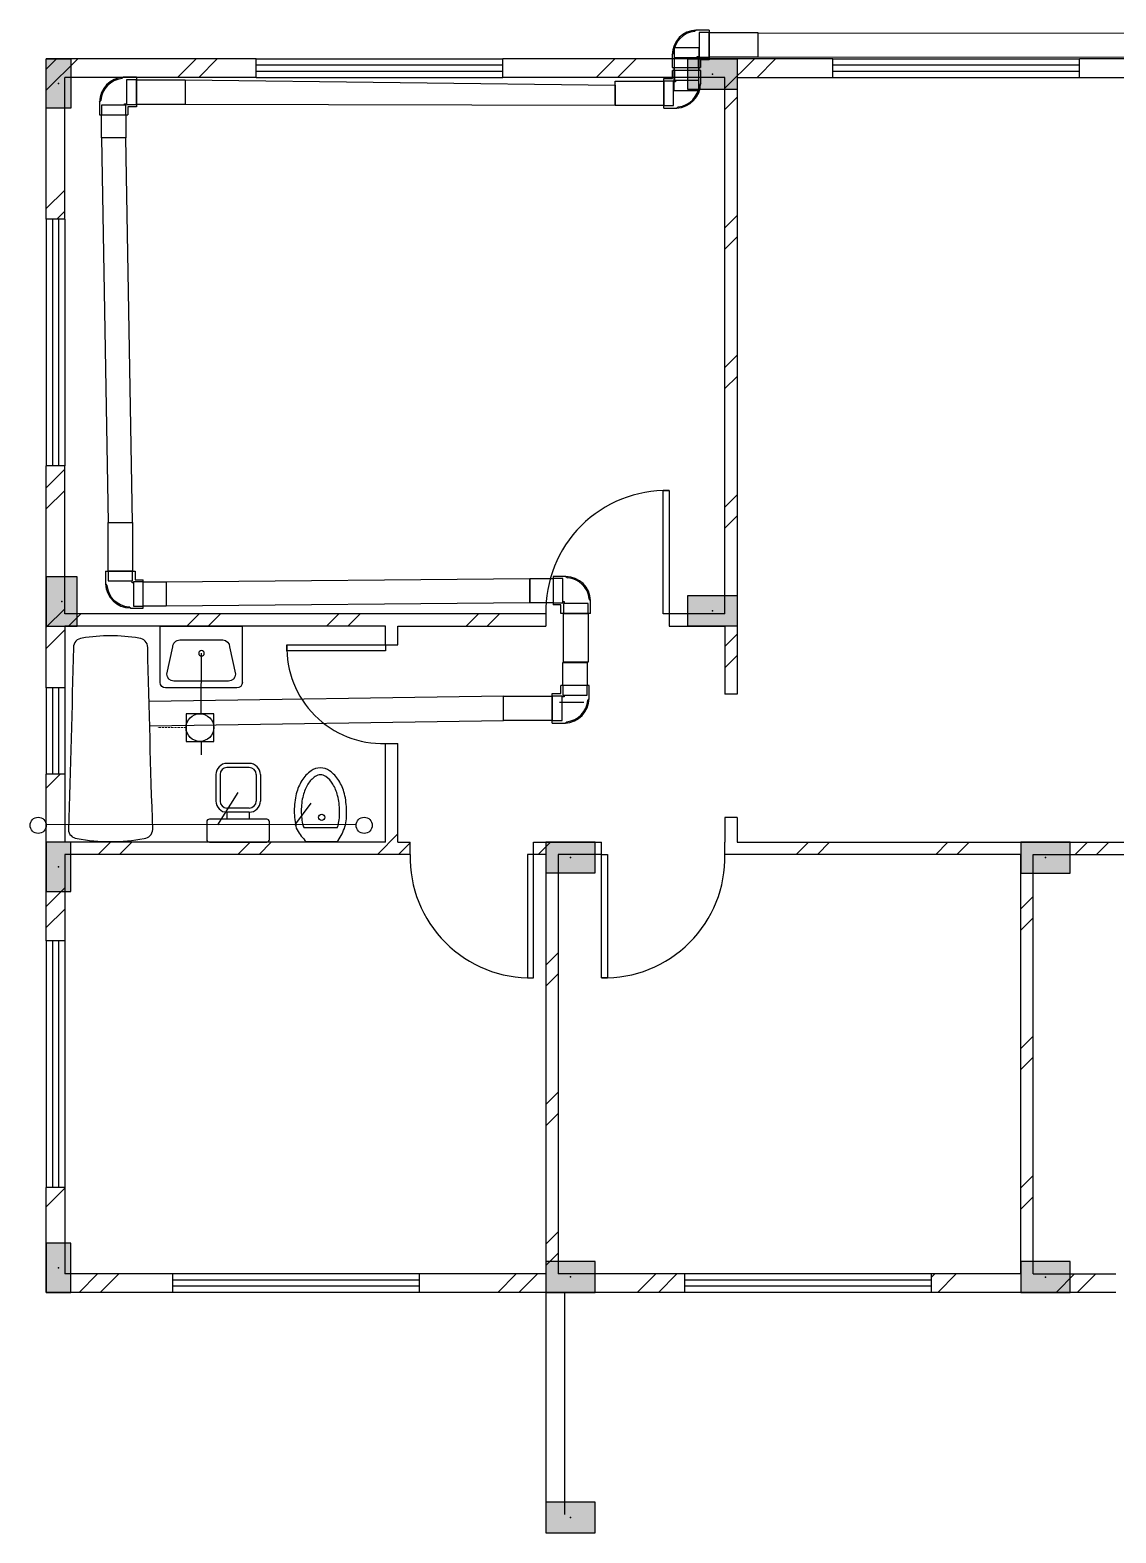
# Model space of a CAD drawing. Header units: inches. Extents: x 129 to 900, y 43 to 664.
# Drawn here: x 470.6 to 599, y 45.5 to 223.2 of the extents above; entities that cross this region are included whole.
import ezdxf

# ---------------------------------------------------------------- set-up
doc = ezdxf.new("R2010")
doc.units = ezdxf.units.IN
doc.header["$MEASUREMENT"] = 0
doc.linetypes.add('HIDDEN', pattern=[0.375, 0.25, -0.125])
for name, color, linetype in [('BATH', 3, 'Continuous'), ('COL', 2, 'Continuous'), ('DOORS', 5, 'Continuous'), ('ELWIN', 3, 'Continuous'), ('TEXT', 7, 'Continuous'), ('WALLS', 1, 'Continuous'), ('WINDOWS', 7, 'Continuous')]:
    doc.layers.add(name, color=color, linetype=linetype)

# ---------------------------------------------------------------- blocks, each defined once
blk = doc.blocks.new('COL')
at = {"layer": 'COL', "linetype": 'Continuous'}
blk.add_hatch(color=256, dxfattribs=at).paths.add_polyline_path([(1, 1), (0, 1), (0, 0), (1, 0)])
at = {"color": 2}
for p, q in [((0, 1), (0, 0)), ((1, 1), (0, 1)), ((1, 0), (1, 1)), ((0, 0), (1, 0))]:
    blk.add_line(p, q, dxfattribs=at)
at = {"layer": 'COL', "linetype": 'Continuous'}
blk.add_point((0.5, 0.5), dxfattribs=at)
blk = doc.blocks.new('A$C66E15865')
at = {"layer": 'BATH'}
for p, q in [((0, 0.067), (0, 0.291)), ((0.1, 0.067), (0.1, 0.304))]:
    blk.add_line(p, q, dxfattribs=at)
for points in [[(0, 0.067, 0.012752), (0.01, 0.061, 0.07767), (0.108, 0.011, 0.075774), (0.221, 0, 0.061659), (0.345, 0.015, 0.074948), (0.439, 0.055, 0.107014), (0.509, 0.121, 0.15083), (0.53, 0.187, 0.15083), (0.509, 0.254, 0.107014), (0.439, 0.32, 0.074948), (0.345, 0.36, 0.061659), (0.221, 0.375, 0.061659), (0.097, 0.36, 0.071803), (0.01, 0.298, 0.012752), (0, 0.291, 0.169921)], [(0.1, 0.067, 0.019189), (0.122, 0.059, 0.075481), (0.22, 0.05, 0.062438), (0.332, 0.064, 0.074948), (0.413, 0.098, 0.107014), (0.468, 0.149, 0.15083), (0.48, 0.187, 0.15083), (0.468, 0.225, 0.107014), (0.413, 0.277, 0.074948), (0.332, 0.311, 0.061659), (0.221, 0.325, 0.058511), (0.115, 0.312, 0.013304), (0.1, 0.304, 0.02009)]]:
    blk.add_lwpolyline(points, format="xyb", dxfattribs=at)
blk.add_circle((0.176, 0.178), 0.0223, dxfattribs=at)
blk = doc.blocks.new('A$C5CF13C8A')
at = {"layer": 'BATH'}
for p, q in [((0.145, 0.45), (0.02, 0.45)), ((0, 0.43), (0, 0.02)), ((0.165, 0.02), (0.165, 0.43)), ((0.485, 0.385), (0.295, 0.385)), ((0.485, 0.355), (0.295, 0.355)), ((0.215, 0.305), (0.165, 0.305)), ((0.215, 0.145), (0.215, 0.305)), ((0.245, 0.145), (0.245, 0.305)), ((0.535, 0.145), (0.535, 0.305)), ((0.565, 0.145), (0.565, 0.305)), ((0.215, 0.145), (0.165, 0.145)), ((0.485, 0.095), (0.295, 0.095)), ((0.485, 0.065), (0.295, 0.065)), ((0.02, 0), (0.145, 0))]:
    blk.add_line(p, q, dxfattribs=at)
for centre, radius, start, end in [((0.02, 0.43), 0.02, 90, 180), ((0.145, 0.43), 0.02, 0, 90), ((0.295, 0.305), 0.08, 90, 180), ((0.295, 0.305), 0.05, 90, 180), ((0.485, 0.305), 0.08, 0, 90), ((0.485, 0.305), 0.05, 0, 90), ((0.295, 0.145), 0.08, 180, 270), ((0.295, 0.145), 0.05, 180, 270), ((0.485, 0.145), 0.08, 270, 0), ((0.485, 0.145), 0.05, 270, 0), ((0.02, 0.02), 0.02, 180, 270), ((0.145, 0.02), 0.02, 270, 0)]:
    blk.add_arc(centre, radius, start, end, dxfattribs=at)
blk = doc.blocks.new('A$C5AD23986')
at = {"layer": 'BATH'}
for p, q in [((0, 0.4978), (0, 0.0356)), ((0.4, 0.5333), (0.0356, 0.5333)), ((0.2667, 0.4506), (0.0889, 0.4889)), ((0.4, 0), (0.4, 0.5333)), ((0.0444, 0.4444), (0.0444, 0.0889)), ((0.3111, 0.1272), (0.3111, 0.4062)), ((0.0356, 0), (0.4, 0)), ((0.0889, 0.0444), (0.2667, 0.0827))]:
    blk.add_line(p, q, dxfattribs=at)
blk.add_circle((0.2247, 0.2685), 0.0182, dxfattribs=at)
for centre, radius, start, end in [((0.0356, 0.4978), 0.0356, 90, 180), ((0.0889, 0.4444), 0.0444, 90, 180), ((0.2667, 0.4062), 0.0444, 0, 90), ((0.2667, 0.1272), 0.0444, 270, 0), ((0.0356, 0.0356), 0.0356, 180, 270), ((0.0889, 0.0889), 0.0444, 180, 270)]:
    blk.add_arc(centre, radius, start, end, dxfattribs=at)
blk = doc.blocks.new('*U15')
at = {"ltscale": 0.05}
for p, q in [((-5.86, 1.79), (-6.06, 1.63)), ((-4.31, 1.79), (-4.31, -1.79)), ((-8.77, -1.2), (-8.61, -1)), ((-8.77, -2.75), (-5.36, -2.75))]:
    blk.add_line(p, q, dxfattribs=at)
for points in [[(-4.31, 1.79), (-5.86, 1.79), (-5.86, 1.79)], [(-8.77, -1.2), (-8.77, -1.2), (-8.77, -2.75)], [(-5.74, -1.57), (-5.74, -1.4), (-5.49, -1.4)], [(-4.31, -1.79), (-5.36, -1.79), (-5.36, -2.75)]]:
    blk.add_lwpolyline(points, dxfattribs=at)
for points in [[(-5.49, 1.48), (-5.49, -1.48), (-4.31, -1.48), (-4.31, 1.48)], [(-8.54, -2.75), (-5.59, -2.75), (-5.59, -1.57), (-8.54, -1.57)]]:
    blk.add_lwpolyline(points, close=True, dxfattribs=at)
for points in [[(-4.31, 1.48), (-4.31, 1.48), (-4.31, -1.48), (-4.31, -1.48)], [(-4.31, 1.48), (1.58, 1.48), (1.58, -1.48), (-4.31, -1.48)], [(-8.54, -2.75), (-5.59, -2.75), (-5.59, -5.54), (-8.54, -5.54)]]:
    blk.add_lwpolyline(points, close=True)
for radius, start, end in [(3, 91.9133, 179.784), (2.86, 96.0044, 175.7133)]:
    blk.add_arc((-5.76, -1.21), radius, start, end, dxfattribs=at)
blk = doc.blocks.new('pipeElbow')
blk.add_blockref('*U15', (34.62, 29.92))

msp = doc.modelspace()

# ---------------------------------------------------------------- hatches: boundary and pattern name
at = {"layer": 'ELWIN', "linetype": 'Continuous'}
h = msp.add_hatch(dxfattribs=at)
h.set_pattern_fill('ANSI32', color=256, scale=14.591318, style=0)
h.set_pattern_definition([(45, (-2982.37, -99.672), (-8.254096, 8.254096), []), (45, (-2979.86, -99.672), (-8.254096, 8.254096), [])])
h.paths.add_polyline_path([(657.06, 219.83), (657.06, 217.64), (673.11, 217.64), (673.11, 154.9), (674.57, 154.9), (674.57, 217.64), (686.25, 217.64), (686.25, 219.83)])
h.paths.add_polyline_path([(748.31, 217.64), (748.73, 200.86), (750.92, 200.91), (750.45, 219.83), (715.43, 219.83), (715.43, 217.64)])
h.paths.add_polyline_path([(594.69, 219.83), (594.69, 217.64), (605.99, 217.64), (605.99, 154.17), (607.45, 154.17), (607.45, 217.64), (627.88, 217.64), (627.88, 219.83)])
h.paths.add_polyline_path([(526.47, 219.83), (526.47, 217.64), (552.74, 217.64), (552.74, 154.17), (546.17, 154.17), (546.17, 152.71), (552.74, 152.71), (552.74, 144.68), (554.19, 144.68), (554.19, 217.64), (565.5, 217.64), (565.5, 219.83)])
h.paths.add_polyline_path([(673.11, 152.71), (673.11, 154.17), (628.61, 154.17), (628.61, 152.71)])
h.paths.add_polyline_path([(614.02, 152.71), (614.02, 154.17), (607.45, 154.17), (607.45, 152.71)])
h.paths.add_polyline_path([(605.99, 143.22), (607.45, 143.22), (607.45, 152.71), (605.99, 152.71)])
h.paths.add_polyline_path([(512.61, 152.71), (512.61, 150.52), (514.07, 150.52), (514.07, 152.71), (531.58, 152.71), (531.58, 154.17), (474.67, 154.17), (474.67, 171.68), (472.48, 171.68), (472.48, 145.41), (474.67, 145.41), (474.67, 152.71)])
h.paths.add_polyline_path([(472.48, 219.83), (472.48, 200.86), (474.67, 200.86), (474.67, 217.64), (497.29, 217.64), (497.29, 219.83)])
h.paths.add_polyline_path([(472.48, 115.5), (474.67, 115.5), (474.67, 125.72), (515.53, 125.72), (515.53, 127.17), (514.07, 127.17), (514.07, 138.85), (512.61, 138.85), (512.61, 127.17), (474.67, 127.17), (474.67, 135.2), (472.48, 135.2)])
h.paths.add_polyline_path([(530.12, 127.17), (530.12, 125.72), (531.58, 125.72), (531.58, 76.1), (516.62, 76.1), (516.62, 73.92), (547.99, 73.92), (547.99, 76.1), (533.04, 76.1), (533.04, 125.72), (538.14, 125.72), (538.14, 127.17)])
h.paths.add_polyline_path([(487.44, 73.92), (487.44, 76.1), (474.67, 76.1), (474.67, 86.32), (472.48, 86.32), (472.48, 73.92)])
h.paths.add_polyline_path([(589.21, 125.72), (626.29, 125.72), (626.29, 127.17), (554.19, 127.17), (554.19, 130.09), (552.74, 130.09), (552.74, 127.17), (552.74, 125.72), (587.75, 125.72), (587.75, 76.1), (577.18, 76.1), (577.18, 73.92), (599, 73.92), (599, 76.1), (589.21, 76.1)])
h.paths.add_polyline_path([(640.88, 127.17), (640.88, 125.72), (643.07, 125.72), (643.07, 76.1), (640.88, 76.1), (640.88, 73.92), (655.17, 73.92), (655.17, 76.1), (644.53, 76.1), (644.53, 102.37), (657.79, 102.37), (657.79, 103.83), (644.53, 103.83), (644.53, 125.72), (652.69, 125.72), (652.69, 127.17)])
h.paths.add_polyline_path([(673.11, 76.1), (673.11, 103.83), (671.66, 103.83), (669.47, 103.83), (669.47, 102.37), (671.66, 102.37), (671.66, 76.1), (665.39, 76.1), (665.39, 73.92), (686.61, 73.92), (686.61, 76.1)])
h.paths.add_polyline_path([(754.1, 73.92), (753.88, 82.68), (751.69, 82.62), (751.85, 76.1), (715.79, 76.1), (715.79, 73.92)])
h.paths.add_polyline_path([(675.3, 122.8), (675.3, 134.47), (673.11, 134.47), (673.11, 122.8), (671.66, 122.8), (671.66, 118.42), (673.11, 118.42), (673.11, 120.61), (758.77, 120.61), (758.52, 130.51), (756.33, 130.46), (756.52, 122.8)])
h.paths.add_polyline_path([(696.73, 154.9), (696.73, 152.71), (755.78, 152.71), (755.97, 145.05), (758.15, 145.1), (757.91, 154.9)])
h.paths.add_polyline_path([(751.65, 171.74), (749.46, 171.68), (749.88, 154.9), (752.07, 154.9)])
h.paths.add_polyline_path([(752.93, 120.61), (750.74, 120.61), (750.96, 111.79), (753.15, 111.85)])

# ---------------------------------------------------------------- linework, layer by layer
at = {"color": 3, "linetype": 'HIDDEN', "lineweight": 0}
msp.add_line((489.01, 140.72), (485.63, 140.72), dxfattribs=at)
at = {"layer": 'BATH'}
for p, q in [((556.64, 222.92), (747.27, 222.72)), ((747.27, 219.83), (556.64, 220.04)), ((488.91, 217.33), (539.76, 216.72)), ((539.76, 216.72), (539.76, 214.3)), ((539.76, 214.3), (488.91, 214.44)), ((479.01, 210.47), (479.8, 164.99)), ((482.69, 164.99), (481.9, 210.47)), ((479.8, 164.99), (482.69, 164.99)), ((486.67, 157.98), (529.69, 158.37)), ((529.69, 158.37), (529.69, 155.48)), ((529.69, 155.48), (486.67, 155.1)), ((526.56, 144.45), (484.63, 143.81)), ((533.19, 143.73), (536.08, 143.73)), ((484.71, 140.93), (526.56, 141.56))]:
    msp.add_line(p, q, dxfattribs=at)
at = {"layer": 'BATH', "linetype": 'Continuous', "elevation": 22.44}
msp.add_lwpolyline([(476.72, 151.31, 0.385927), (475.69, 150.2, -0.002314), (475.1, 128.67, 0.371886), (476.12, 127.59, 0.088075), (484.05, 127.59, 0.371886), (485.07, 128.67, -0.002314), (484.48, 150.2, 0.385927), (483.44, 151.31, 0.081864)], format="xyb", close=True, dxfattribs=at)
at = {"layer": 'DOORS', "linetype": 'Continuous'}
for points in [[(546.17, 154.17), (545.44, 154.17), (545.44, 168.76), (546.17, 168.76), (546.17, 154.17)], [(512.61, 150.52), (512.61, 149.79), (500.94, 149.79), (500.94, 150.52), (512.61, 150.52)], [(530.12, 125.72), (529.39, 125.72), (529.39, 111.12), (530.12, 111.12), (530.12, 125.72)], [(538.14, 125.72), (538.87, 125.72), (538.87, 111.12), (538.14, 111.12), (538.14, 125.72)]]:
    msp.add_lwpolyline(points, dxfattribs=at)
for centre, radius, start, end in [((545.8, 154.53), 14.23, 88.5312, 181.4688), ((512.24, 150.16), 11.31, 178.1524, 271.8476), ((529.75, 125.35), 14.23, 178.5312, 271.4688), ((538.51, 125.35), 14.23, 268.5312, 1.4688)]:
    msp.add_arc(centre, radius, start, end, dxfattribs=at)
at = {"layer": 'ELWIN', "linetype": 'Continuous'}
for p, q in [((495.14, 133.05), (492.75, 129.22)), ((503.77, 131.79), (501.82, 129.19)), ((509.15, 129.26), (472.48, 129.24)), ((531.58, 73.92), (531.58, 45.46)), ((533.77, 73.92), (533.77, 47.65))]:
    msp.add_line(p, q, dxfattribs=at)
for centre in [(471.52, 129.16), (510.08, 129.16)]:
    msp.add_circle(centre, 0.957, dxfattribs=at)
at = {"layer": 'TEXT'}
msp.add_lwpolyline([(492.3, 139.07), (492.3, 142.37), (489.01, 142.37), (489.01, 139.07)], close=True, dxfattribs=at)
msp.add_circle((490.65, 140.73), 1.64, dxfattribs=at)
at = {"layer": 'WALLS'}
for p, q in [((472.48, 200.86), (472.48, 219.83)), ((497.29, 219.83), (472.48, 219.83)), ((565.5, 219.83), (526.47, 219.83)), ((627.88, 219.83), (594.69, 219.83)), ((474.67, 200.86), (474.67, 217.64)), ((474.67, 200.86), (472.48, 200.86)), ((474.67, 171.68), (472.48, 171.68)), ((472.48, 145.41), (472.48, 171.68)), ((474.67, 152.71), (474.67, 145.41)), ((474.67, 145.41), (472.48, 145.41)), ((474.67, 145.41), (474.67, 145.41)), ((474.67, 135.2), (472.48, 135.2)), ((472.48, 115.5), (472.48, 135.2)), ((474.67, 135.2), (474.67, 127.17)), ((474.67, 115.5), (472.48, 115.5)), ((474.67, 86.32), (472.48, 86.32)), ((472.48, 73.92), (472.48, 86.32)), ((474.67, 86.32), (474.67, 76.1)), ((487.44, 73.92), (472.48, 73.92)), ((547.99, 73.92), (516.62, 73.92)), ((599, 73.92), (577.18, 73.92))]:
    msp.add_line(p, q, dxfattribs=at)
at = {"layer": 'WALLS', "linetype": 'Continuous'}
for p, q in [((497.29, 217.64), (497.29, 219.83)), ((526.47, 217.64), (526.47, 219.83)), ((565.5, 217.64), (565.5, 219.83)), ((594.69, 217.64), (594.69, 219.83)), ((497.29, 217.64), (474.67, 217.64)), ((552.74, 217.64), (526.47, 217.64)), ((552.74, 154.17), (552.74, 217.64)), ((554.19, 217.64), (554.19, 144.68)), ((554.19, 217.64), (565.5, 217.64)), ((594.69, 217.64), (605.99, 217.64)), ((474.67, 154.17), (474.67, 171.68)), ((474.67, 154.17), (474.67, 154.9)), ((531.58, 154.17), (474.67, 154.17)), ((531.58, 154.17), (531.58, 152.71)), ((546.17, 154.17), (546.17, 152.71)), ((552.74, 154.17), (546.17, 154.17)), ((512.61, 152.71), (474.67, 152.71)), ((512.61, 150.52), (512.61, 152.71)), ((514.07, 152.71), (531.58, 152.71)), ((514.07, 150.52), (514.07, 152.71)), ((546.17, 152.71), (552.74, 152.71)), ((552.74, 152.71), (552.74, 144.68)), ((512.61, 150.52), (514.07, 150.52)), ((554.19, 144.68), (552.74, 144.68)), ((512.61, 138.85), (514.07, 138.85)), ((512.61, 127.17), (512.61, 138.85)), ((514.07, 127.17), (514.07, 138.85)), ((552.74, 130.09), (552.74, 127.17)), ((554.19, 130.09), (552.74, 130.09)), ((554.19, 130.09), (554.19, 127.17)), ((512.61, 127.17), (474.67, 127.17)), ((514.07, 127.17), (515.53, 127.17)), ((515.53, 125.72), (515.53, 127.17)), ((530.12, 127.17), (538.14, 127.17)), ((530.12, 125.72), (530.12, 127.17)), ((538.14, 125.72), (538.14, 127.17)), ((552.74, 125.72), (552.74, 127.17)), ((554.19, 127.17), (626.29, 127.17)), ((515.53, 125.72), (474.67, 125.72)), ((474.67, 125.72), (474.67, 125.72)), ((474.67, 125.72), (474.67, 115.5)), ((531.58, 125.72), (530.12, 125.72)), ((531.58, 125.72), (531.58, 76.1)), ((533.04, 125.72), (533.04, 76.1)), ((538.14, 125.72), (533.04, 125.72)), ((587.75, 125.72), (552.74, 125.72)), ((587.75, 76.1), (587.75, 125.72)), ((589.21, 76.1), (589.21, 125.72)), ((589.21, 125.72), (626.29, 125.72)), ((487.44, 76.1), (474.67, 76.1)), ((487.44, 73.92), (487.44, 76.1)), ((531.58, 76.1), (516.62, 76.1)), ((516.62, 73.92), (516.62, 76.1)), ((547.99, 76.1), (533.04, 76.1)), ((547.99, 73.92), (547.99, 76.1)), ((577.18, 73.92), (577.18, 76.1)), ((587.75, 76.1), (577.18, 76.1)), ((589.21, 76.1), (599, 76.1))]:
    msp.add_line(p, q, dxfattribs=at)
at = {"layer": 'WALLS', "color": 3, "linetype": 'Continuous'}
for p, q in [((490.81, 142.38), (490.84, 149.51)), ((490.8, 139.07), (490.8, 137.49))]:
    msp.add_line(p, q, dxfattribs=at)
at = {"layer": 'WINDOWS', "linetype": 'Continuous'}
for p, q in [((497.29, 219.83), (526.47, 219.83)), ((497.29, 219.1), (526.47, 219.1)), ((565.5, 219.83), (594.69, 219.83)), ((565.5, 219.1), (594.69, 219.1)), ((497.29, 218.37), (526.47, 218.37)), ((497.29, 217.64), (526.47, 217.64)), ((565.5, 218.37), (594.69, 218.37)), ((565.5, 217.64), (594.69, 217.64)), ((516.62, 76.1), (487.44, 76.1)), ((516.62, 75.38), (487.44, 75.38)), ((577.18, 76.1), (547.99, 76.1)), ((577.18, 75.38), (547.99, 75.38)), ((516.62, 74.65), (487.44, 74.65)), ((516.62, 73.92), (487.44, 73.92)), ((577.18, 74.65), (547.99, 74.65)), ((577.18, 73.92), (547.99, 73.92))]:
    msp.add_line(p, q, dxfattribs=at)
at = {"layer": 'WINDOWS'}
for p, q in [((472.48, 200.86), (472.48, 171.68)), ((473.21, 200.86), (473.21, 171.68)), ((473.94, 200.86), (473.94, 171.68)), ((474.67, 200.86), (474.67, 171.68)), ((472.48, 145.41), (472.48, 135.2)), ((473.21, 145.41), (473.21, 135.2)), ((473.94, 145.41), (473.94, 135.2)), ((474.67, 145.41), (474.67, 135.2)), ((472.48, 115.5), (472.48, 86.32)), ((473.21, 115.5), (473.21, 86.32)), ((473.94, 115.5), (473.94, 86.32)), ((474.67, 115.5), (474.67, 86.32))]:
    msp.add_line(p, q, dxfattribs=at)

# ---------------------------------------------------------------- block references
at = {"layer": 'BATH', "xscale": 0.9782743769446915, "yscale": 0.9782743769446915, "zscale": 0.9782743769446915}
for p in [(521.22, 192.21), (453.49, 186.62)]:
    msp.add_blockref('pipeElbow', p, dxfattribs=at)
for p, rotation in [((575.17, 245.02), 179.9999999999999), ((510.52, 129.58), 90), ((505.84, 183.88), 270), ((561.98, 172.28), 179.9999999999998)]:
    msp.add_blockref('pipeElbow', p, dxfattribs=dict(at, rotation=rotation))
at = {"layer": 'BATH', "linetype": 'Continuous'}
for name, p, xscale, yscale, zscale, rotation in [('A$C5AD23986', (485.94, 145.41), -18.24168645091607, 18.24168645091607, 18.24168645193326, 270), ('A$C5CF13C8A', (498.88, 127.17), 16.48508714990636, 16.48508714990636, 16.48508714990636, 90), ('A$C66E15865', (507.99, 127.22), 16.48508714990636, 16.48508714990636, 16.48508714990636, 90)]:
    msp.add_blockref(name, p, dxfattribs=dict(at, xscale=xscale, yscale=yscale, zscale=zscale, rotation=rotation))
at = {"layer": 'COL', "linetype": 'Continuous'}
for p, xscale, yscale, zscale in [((472.48, 219.83), 2.918263536352859, -5.836527072705822, 2.918263536352859), ((548.36, 219.83), 5.836527072705745, -3.647829420441087, 5.836527072705745), ((472.48, 152.71), 3.647829420441087, 5.836527072705822, 3.647829420441087), ((548.36, 156.36), 5.836527072705745, -3.647829420441087, 5.836527072705745), ((472.48, 121.34), 2.918263536352859, 5.836527072705822, 2.918263536352859), ((531.58, 123.53), 5.836527072705745, 3.647829420441087, 5.836527072705745), ((593.59, 127.17), -5.836527072705745, -3.647829420441087, 5.83652707270574), ((472.48, 73.92), 2.918263536352859, 5.836527072705822, 2.918263536352859), ((531.58, 73.92), 5.836527072705745, 3.647829420441087, 5.836527072705745), ((593.59, 77.56), -5.836527072705745, -3.647829420441087, 5.83652707270574), ((531.58, 45.46), 5.836527072705745, 3.647829420441087, 5.836527072705745)]:
    msp.add_blockref('COL', p, dxfattribs=dict(at, xscale=xscale, yscale=yscale, zscale=zscale))

doc.saveas('drawing.dxf')
